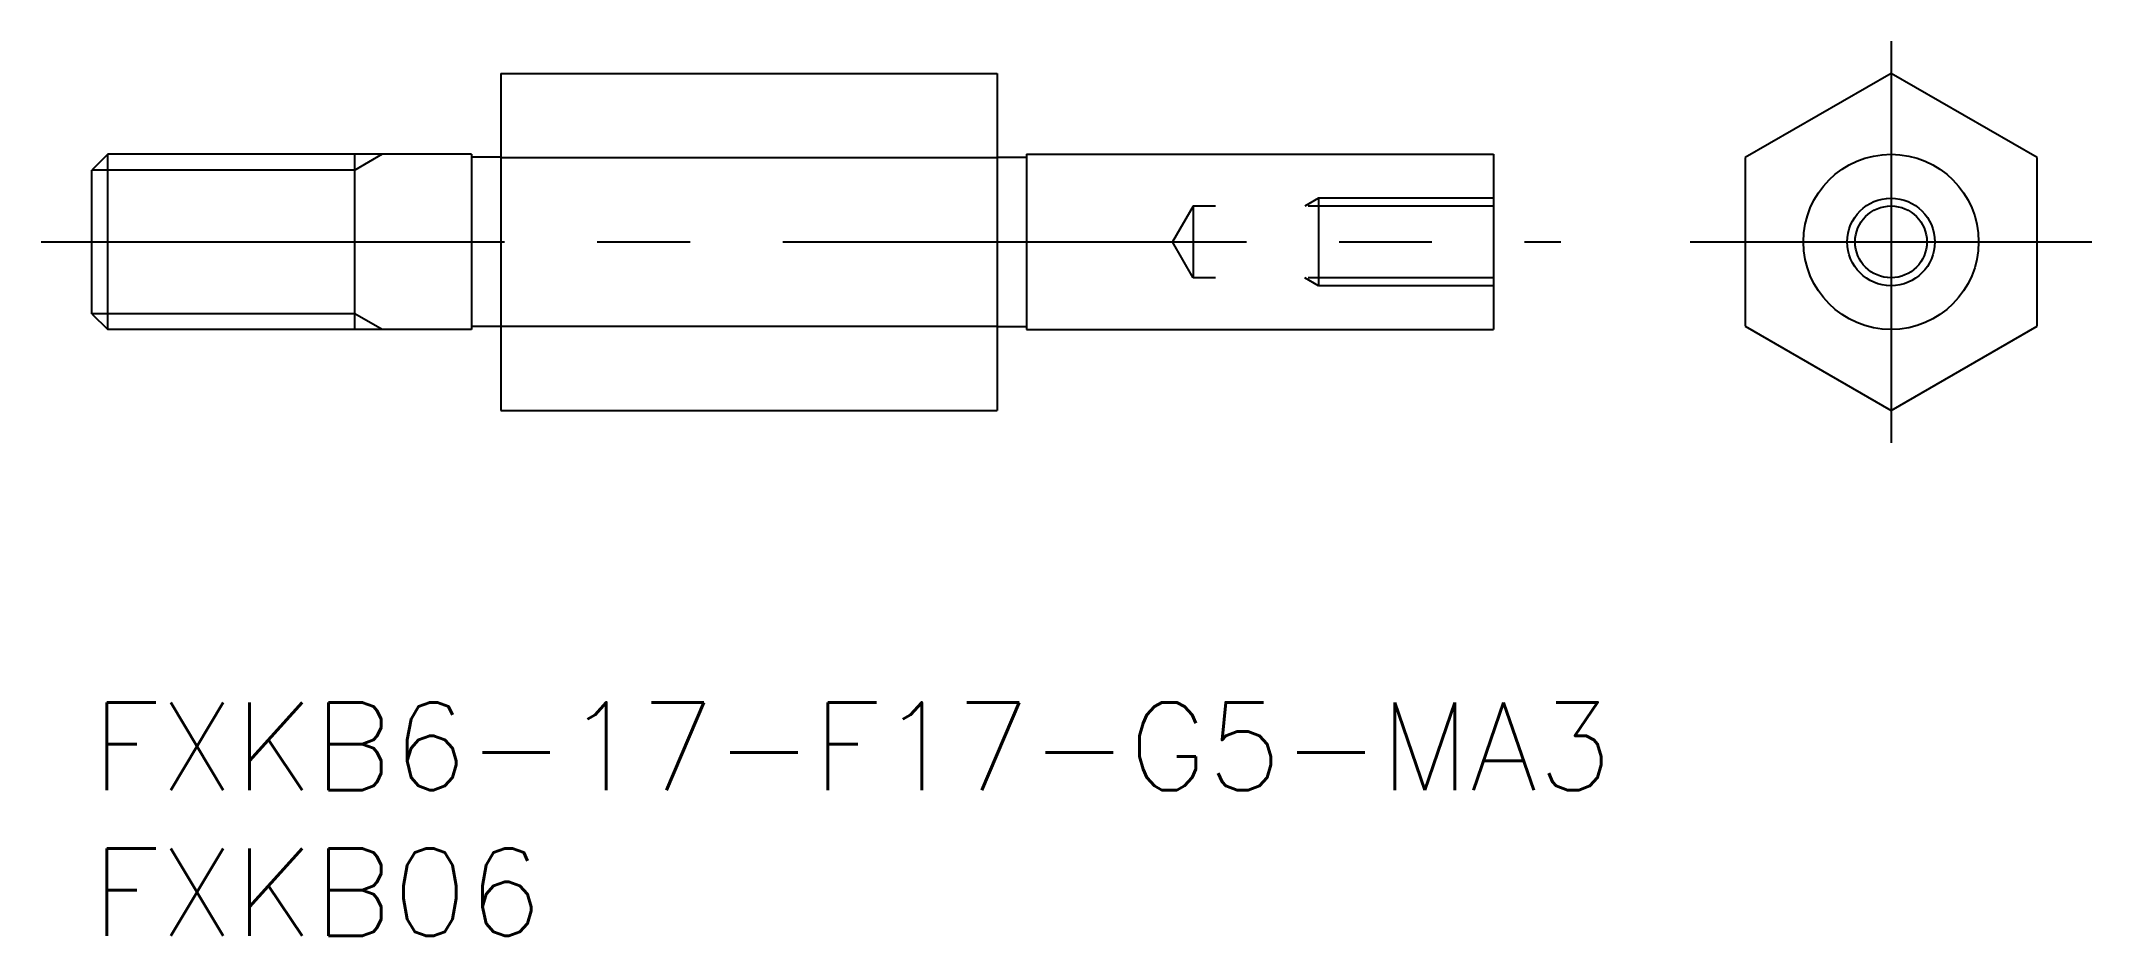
# Model space of a CAD drawing. Extents: x -1.7 to 68.5, y -8 to 22.7.
import ezdxf

# ---------------------------------------------------------------- set-up
doc = ezdxf.new("R2010")
doc.units = 0
doc.header["$LTSCALE"] = 0.5
doc.linetypes.add('CENTER', pattern=[50.8, 31.75, -6.35, 6.35, -6.35])
doc.linetypes.add('DASHED', pattern=[19.05, 12.7, -6.35])
for name, color, linetype in [('MSM_CENTER', 1, 'CENTER'), ('MSM_CONTINUOUS', 7, 'CONTINUOUS'), ('MSM_DASHED', 4, 'DASHED'), ('MSM_NARROW', 5, 'CONTINUOUS'), ('MSM_PART_NUMBER', 7, 'CONTINUOUS')]:
    doc.layers.add(name, color=color, linetype=linetype)
doc.styles.get("Standard").update_dxf_attribs({"font": 'txt.shx', "height": 3, "bigfont": 'bigfont.shx'})

# ---------------------------------------------------------------- blocks, each defined once
blk = doc.blocks.new('*U10')
at = {"layer": 'MSM_PART_NUMBER'}
blk.add_text('FXKB6-17-F17-G5-MA3', height=3, dxfattribs=at).set_placement((0, -3))
blk = doc.blocks.new('*U11')
at = {"layer": 'MSM_PART_NUMBER'}
blk.add_text('FXKB06', height=3, dxfattribs=at).set_placement((0, -8))

msp = doc.modelspace()

# ---------------------------------------------------------------- linework, layer by layer
at = {"layer": 'MSM_CENTER'}
for p, q in [((61.608, 22.655), (61.608, 8.892)), ((-1.743, 15.774), (50.306, 15.774)), ((54.727, 15.774), (68.49, 15.774))]:
    msp.add_line(p, q, dxfattribs=at)
at = {"layer": 'MSM_CONTINUOUS'}
for p, q in [((14, 21.547), (14, 10)), ((14, 21.547), (31, 21.547)), ((31, 21.547), (31, 10)), ((61.608, 21.547), (56.608, 18.66)), ((66.608, 18.66), (61.608, 21.547)), ((0.542, 18.774), (0, 18.232)), ((13, 18.774), (0.542, 18.774)), ((0.542, 12.774), (0.542, 18.774)), ((9, 12.774), (9, 18.774)), ((13, 18.774), (13, 12.774)), ((14, 18.674), (13, 18.674)), ((14, 18.66), (31, 18.66)), ((31, 18.674), (32, 18.674)), ((32, 18.774), (48, 18.774)), ((32, 18.774), (32, 12.774)), ((48, 18.774), (48, 12.774)), ((56.608, 18.66), (56.608, 12.887)), ((66.608, 12.887), (66.608, 18.66)), ((0, 13.315), (0, 18.232)), ((0, 13.315), (0.542, 12.774)), ((13, 12.774), (0.542, 12.774)), ((14, 12.874), (13, 12.874)), ((14, 12.887), (31, 12.887)), ((31, 12.874), (32, 12.874)), ((32, 12.774), (48, 12.774)), ((56.608, 12.887), (61.608, 10)), ((61.608, 10), (66.608, 12.887)), ((14, 10), (31, 10))]:
    msp.add_line(p, q, dxfattribs=at)
for radius in [3, 1.23]:
    msp.add_circle((61.608, 15.774), radius, dxfattribs=at)
at = {"layer": 'MSM_DASHED'}
for p, q in [((37.71, 17.003), (37, 15.774)), ((48, 17.003), (37.71, 17.003)), ((37.71, 17.003), (37.71, 14.544)), ((42, 17.274), (41.531, 17.003)), ((48, 17.274), (42, 17.274)), ((42, 17.274), (42, 14.274)), ((37.71, 14.544), (37, 15.774)), ((48, 14.544), (37.71, 14.544)), ((42, 14.274), (41.531, 14.544)), ((48, 14.274), (42, 14.274))]:
    msp.add_line(p, q, dxfattribs=at)
at = {"layer": 'MSM_NARROW'}
for p, q in [((9.938, 18.774), (9, 18.232)), ((9, 18.232), (0, 18.232)), ((9, 13.315), (0, 13.315)), ((9.938, 12.774), (9, 13.315))]:
    msp.add_line(p, q, dxfattribs=at)
msp.add_circle((61.608, 15.774), 1.5, dxfattribs=at)

# ---------------------------------------------------------------- block references
at = {"layer": 'MSM_CONTINUOUS'}
for name in ['*U10', '*U11']:
    msp.add_blockref(name, (0, 0), dxfattribs=at)

doc.saveas('drawing.dxf')
